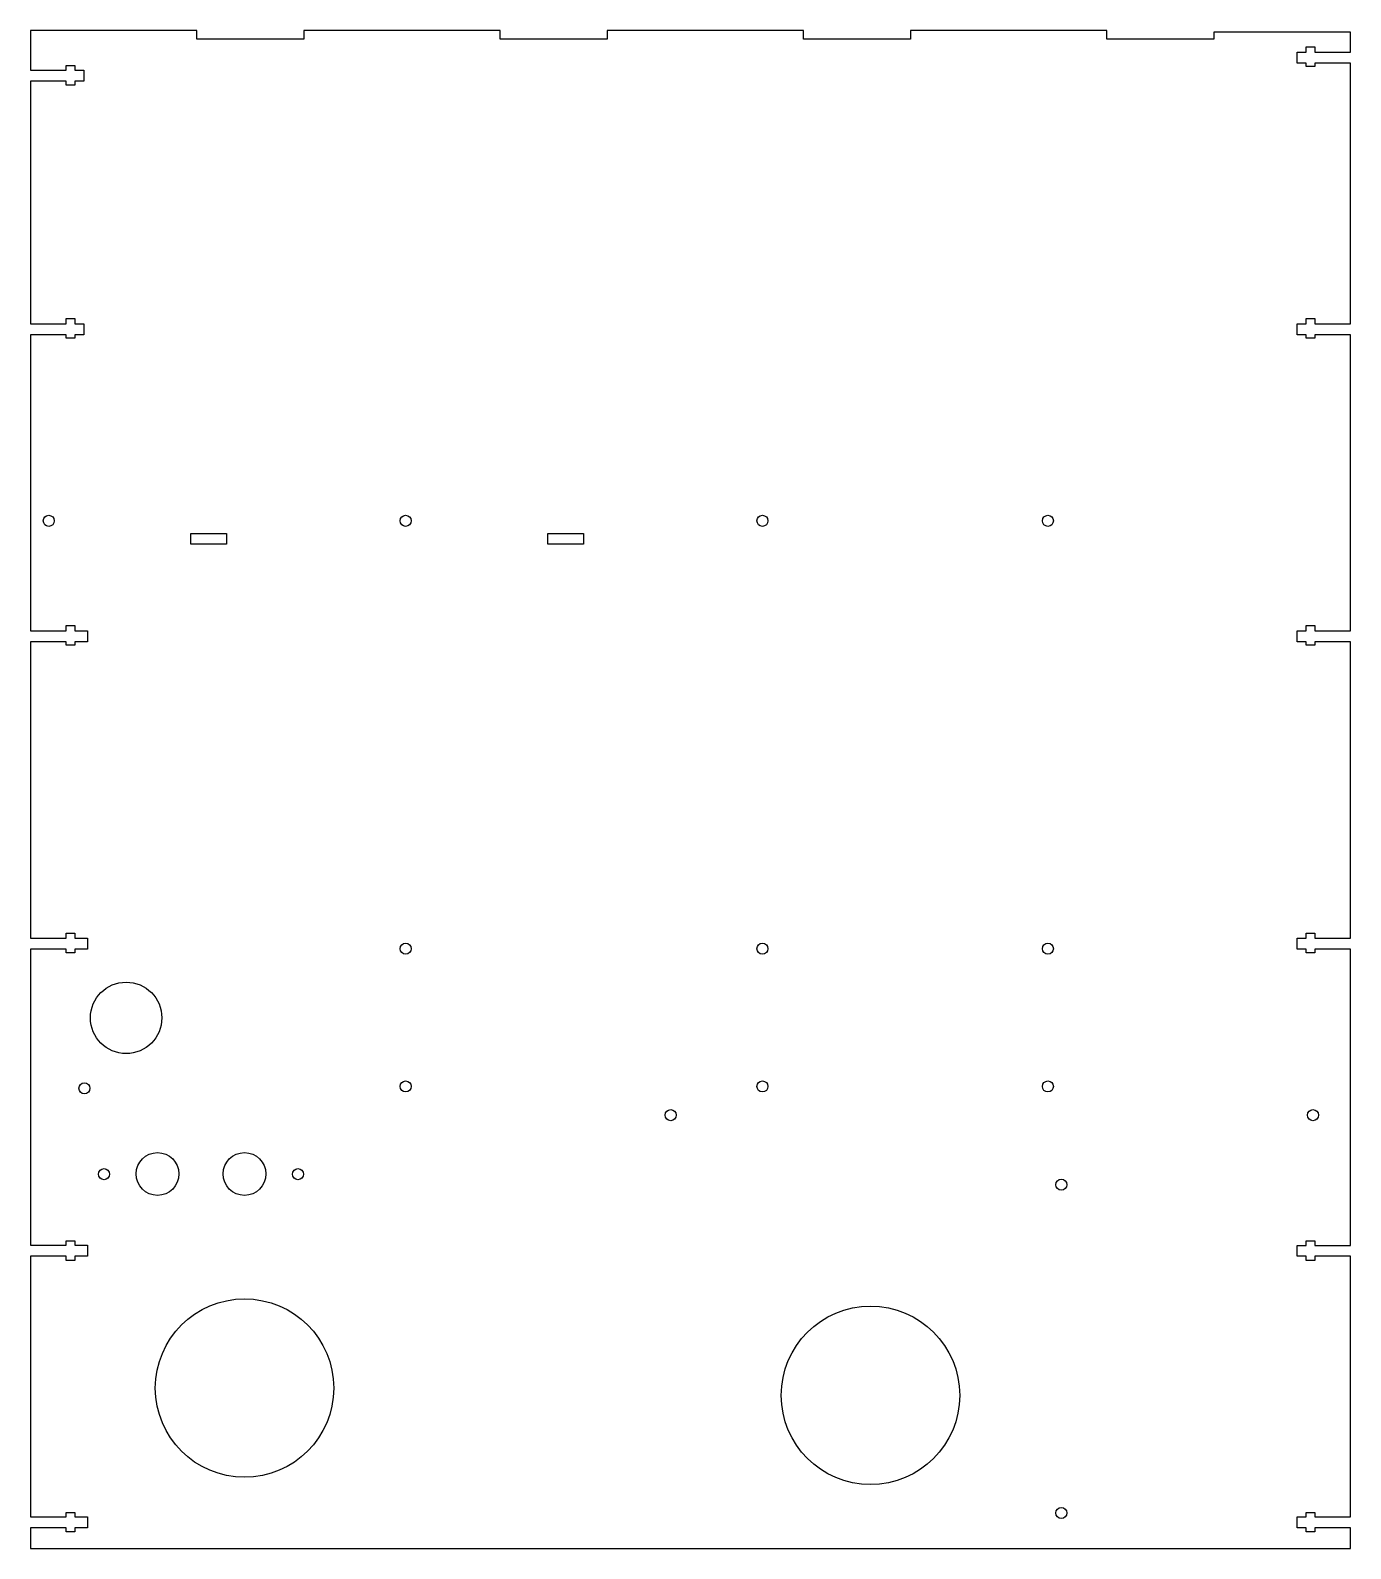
# Model space of a CAD drawing. Header units: millimetres. Extents: x 0 to 370, y -164 to 261.
import ezdxf

# ---------------------------------------------------------------- set-up
doc = ezdxf.new("R2010")
doc.units = ezdxf.units.MM
doc.layers.get('0').update_dxf_attribs({"linetype": 'CONTINUOUS'})

msp = doc.modelspace()

# ---------------------------------------------------------------- linework, layer by layer
for points in [[(370, 92.72), (370, 175.7), (360, 175.7), (360, 174.78), (357.5, 174.78), (357.5, 175.7), (355, 175.7), (355, 178.8), (357.5, 178.8), (357.5, 180.28), (360, 180.28), (360, 178.8), (370, 178.8), (370, 251.78), (360, 251.78), (360, 250.88), (357.5, 250.88), (357.5, 251.78), (355, 251.78), (355, 254.88), (357.5, 254.88), (357.5, 256.38), (360, 256.38), (360, 254.88), (370, 254.88), (370, 260.51), (331.66, 260.51), (331.66, 258.51), (301.66, 258.51), (301.66, 261.01), (246.66, 261.01), (246.66, 258.51), (216.66, 258.51), (216.66, 261.01), (161.66, 261.01), (161.66, 258.51), (131.66, 258.51), (131.66, 261.01), (76.66, 261.01), (76.66, 258.51), (46.66, 258.51), (46.66, 261.01), (0, 261.01), (0, 249.88), (10, 249.88), (10, 251.16), (12.5, 251.16), (12.5, 249.88), (15, 249.88), (15, 246.78), (12.5, 246.78), (12.5, 245.66), (10, 245.66), (10, 246.78), (0, 246.78), (0, 178.8), (10, 178.8), (10, 180.28), (12.5, 180.28), (12.5, 178.8), (15, 178.8), (15, 175.7), (12.5, 175.7), (12.5, 174.78), (10, 174.78), (10, 175.7), (0, 175.7), (0, 92.72), (10, 92.72), (10, 94.18), (12.5, 94.18), (12.5, 92.72), (16, 92.72), (16, 89.62), (12.5, 89.62), (12.5, 88.68), (10, 88.68), (10, 89.62), (0, 89.62), (0, 6.64), (10, 6.64), (10, 7.98), (12.5, 7.98), (12.5, 6.64), (16, 6.64), (16, 3.54), (12.5, 3.54), (12.5, 2.48), (10, 2.48), (10, 3.54), (0, 3.54), (0, -79.44), (10, -79.44), (10, -78.22), (12.5, -78.22), (12.5, -79.44), (16, -79.44), (16, -82.54), (12.5, -82.54), (12.5, -83.72), (10, -83.72), (10, -82.54), (0, -82.54), (0, -155.53), (10, -155.53), (10, -154.32), (12.5, -154.32), (12.5, -155.53), (16, -155.53), (16, -158.63), (12.5, -158.63), (12.5, -159.82), (10, -159.82), (10, -158.63), (0, -158.63), (0, -164.49), (370, -164.49), (370, -158.63), (360, -158.63), (360, -159.82), (357.5, -159.82), (357.5, -158.63), (355, -158.63), (355, -155.53), (357.5, -155.53), (357.5, -154.32), (360, -154.32), (360, -155.53), (370, -155.53), (370, -82.54), (360, -82.54), (360, -83.72), (357.5, -83.72), (357.5, -82.54), (355, -82.54), (355, -79.49), (357.5, -79.49), (357.5, -78.22), (360, -78.22), (360, -79.49), (370, -79.49), (370, 3.54), (360, 3.54), (360, 2.48), (357.5, 2.48), (357.5, 3.54), (355, 3.54), (355, 6.64), (357.5, 6.64), (357.5, 7.98), (360, 7.98), (360, 6.64), (370, 6.64), (370, 89.62), (360, 89.62), (360, 88.68), (357.5, 88.68), (357.5, 89.62), (355, 89.62), (355, 92.72), (357.5, 92.72), (357.5, 94.18), (360, 94.18), (360, 92.72)], [(45, 117), (45, 120), (55, 120), (55, 117)], [(145, 117), (145, 120), (155, 120), (155, 117)]]:
    msp.add_lwpolyline(points, close=True)
for centre, radius in [((5.16, 123.56), 1.55), ((105.16, 123.56), 1.55), ((205.16, 123.56), 1.55), ((285.16, 123.56), 1.55), ((105.16, 3.64), 1.55), ((205.16, 3.64), 1.55), ((285.16, 3.64), 1.55), ((26.84, -15.74), 10), ((15.16, -35.47), 1.55), ((105.16, -34.96), 1.55), ((205.16, -34.96), 1.55), ((285.16, -34.96), 1.55), ((179.45, -43), 1.55), ((359.45, -43), 1.55), ((35.64, -59.49), 6), ((60, -59.49), 6), ((20.64, -59.54), 1.55), ((75, -59.54), 1.55), ((288.92, -62.5), 1.55), ((60.02, -119.49), 25), ((235.44, -121.53), 25), ((288.92, -154.48), 1.55)]:
    msp.add_circle(centre, radius)

doc.saveas('drawing.dxf')
